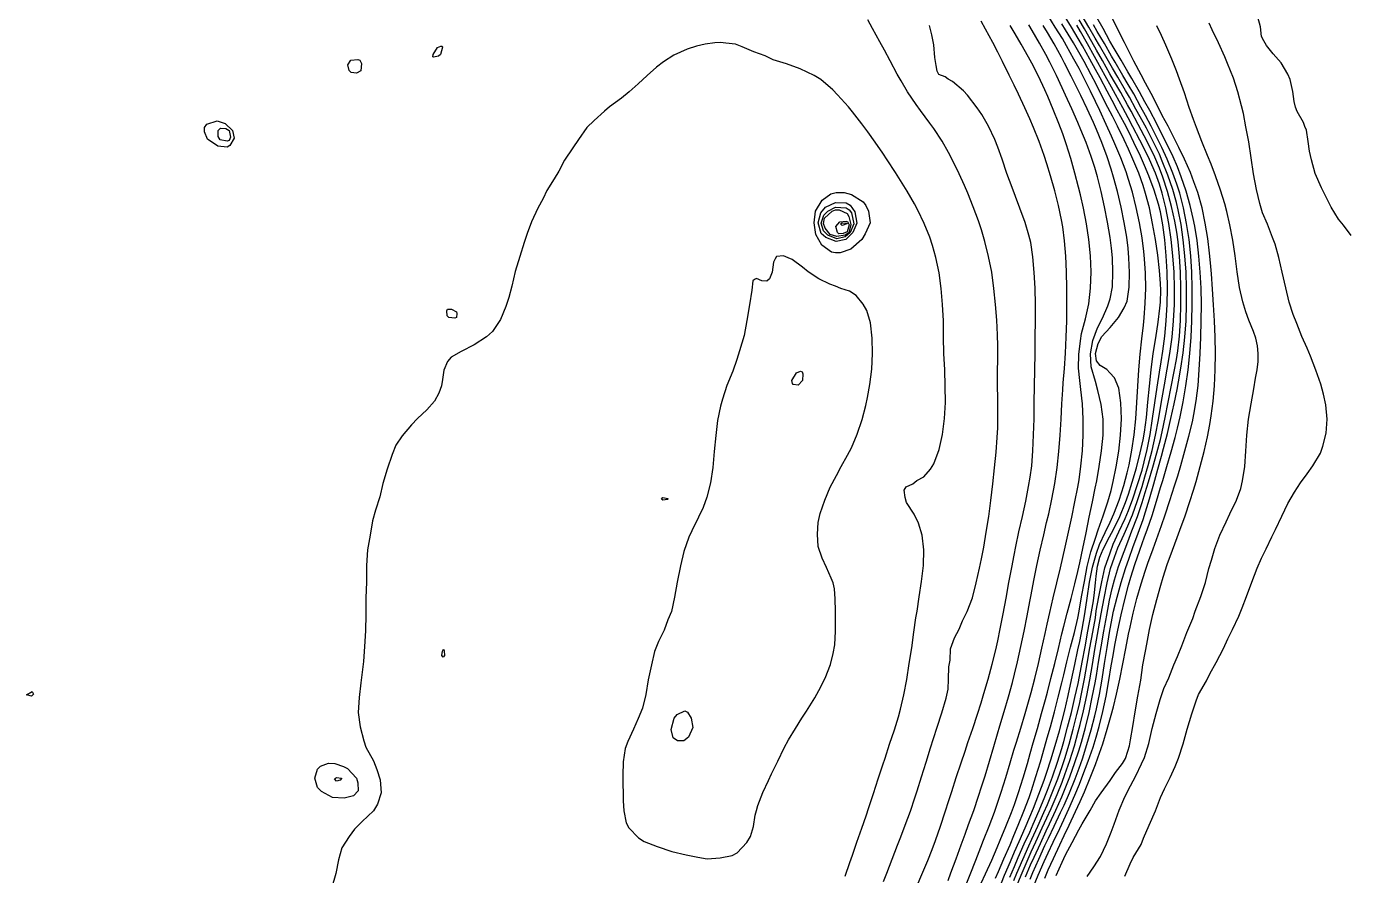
# Model space of a CAD drawing. Header units: feet. Extents: x 333642 to 335017, y 470420 to 471851.
# Drawn here: x 334339.6 to 334745.2, y 471052.5 to 471312.7 of the extents above; entities that cross this region are included whole.
import ezdxf

# ---------------------------------------------------------------- set-up
doc = ezdxf.new("R2010")
doc.units = ezdxf.units.FT
doc.header["$MEASUREMENT"] = 0
doc.layers.add('Contour', color=7, linetype='CONTINUOUS', true_color=0xffffff)

msp = doc.modelspace()

# ---------------------------------------------------------------- linework, layer by layer
at = {"layer": 'Contour', "color": 18, "linetype": 'Continuous', "true_color": 0x000000}
for points, elevation in [([(334602.346567, 471050.71835), (334603.325924, 471053.24542), (334604.967949, 471057.492682), (334606.632292, 471061.785949), (334607.634217, 471064.373216), (334608.992276, 471067.913332), (334610.57268, 471072.254884), (334611.97683, 471076.308459), (334612.696817, 471078.522165), (334614.00196, 471082.803023), (334615.388917, 471087.29955), (334616.73596, 471091.694508), (334617.641789, 471094.537479), (334618.792719, 471098.028086), (334620.214281, 471102.430351), (334621.526562, 471106.838829), (334622.113633, 471109.603052), (334622.245675, 471112.682398), (334622.392682, 471116.534231), (334622.734233, 471118.522917), (334622.861618, 471122.015353), (334624.129964, 471125.350534), (334625.512167, 471127.986453), (334626.545136, 471130.547598), (334628.032887, 471133.447725), (334629.629313, 471137.673574), (334630.78819, 471142.267118), (334631.802047, 471146.74267), (334632.394275, 471149.614742), (334633.058918, 471153.112512), (334633.861536, 471157.721208), (334634.599367, 471162.541494), (334635.27805, 471167.510292), (334635.898156, 471172.525993), (334636.403822, 471177.439468), (334636.853553, 471182.229823), (334637.193162, 471186.796109), (334637.345257, 471189.741722), (334637.398805, 471192.734844), (334637.380631, 471196.712493), (334637.386463, 471198.669484), (334637.293289, 471202.768101), (334637.30704, 471207.071534), (334637.363724, 471210.685234), (334637.364279, 471212.63664), (334637.380746, 471214.867209), (334637.296616, 471218.190595), (334637.090716, 471222.706939), (334636.722639, 471227.523484), (334636.179338, 471232.47867), (334635.49983, 471237.393762), (334634.566973, 471242.237239), (334633.40292, 471246.871351), (334632.362718, 471250.402407), (334631.437292, 471253.124954), (334629.847708, 471257.459906), (334628.151806, 471261.693661), (334627.154233, 471264.002196), (334625.582376, 471267.556572), (334623.480451, 471271.806058), (334622.285996, 471274.130872), (334620.312103, 471277.544006), (334617.812915, 471281.425124), (334616.571975, 471283.145648), (334613.657557, 471287.008056), (334612.373804, 471288.85968), (334609.724906, 471292.738675), (334607.738233, 471296.077597), (334606.542919, 471298.168228), (334604.366607, 471302.197301), (334602.625386, 471305.47122), (334601.222914, 471307.999935), (334598.978674, 471312.094335), (334597.537284, 471314.731883)], -10.5), ([(334622.162142, 471051.010582), (334623.01808, 471053.368071), (334624.564415, 471057.592399), (334626.172569, 471061.974172), (334627.363892, 471065.223323), (334628.431092, 471068.161248), (334629.980734, 471072.495005), (334631.484073, 471076.859922), (334632.421195, 471079.745381), (334633.476212, 471083.108584), (334634.827534, 471087.551584), (334636.153305, 471092.043919), (334637.313605, 471095.927639), (334638.044947, 471098.391661), (334639.338406, 471102.746946), (334640.66212, 471107.299298), (334641.854984, 471111.670713), (334642.506977, 471114.229277), (334643.4152, 471118.026767), (334644.4431, 471122.689945), (334645.431282, 471127.391819), (334646.384352, 471132.099142), (334647.229256, 471136.471502), (334647.634825, 471138.590174), (334648.454965, 471142.911655), (334649.384743, 471147.587922), (334650.384, 471152.278764), (334651.455699, 471156.950982), (334652.356666, 471160.687986), (334652.974616, 471163.337052), (334653.963275, 471167.846664), (334654.867046, 471172.637611), (334655.558832, 471177.5418), (334656.07075, 471182.513671), (334656.488718, 471187.502361), (334656.772491, 471192.350257), (334657.037157, 471197.04787), (334657.346005, 471201.342452), (334657.470657, 471203.520687), (334657.792416, 471207.909351), (334658.106849, 471212.627075), (334658.345627, 471217.50244), (334658.513407, 471222.505369), (334658.588239, 471227.501095), (334658.580408, 471232.498923), (334658.439892, 471237.496138), (334658.231239, 471242.34974), (334657.846661, 471247.039986), (334657.316831, 471251.321787), (334656.956174, 471253.482633), (334655.986778, 471257.871333), (334654.857631, 471262.415871), (334653.563653, 471266.959744), (334652.447248, 471270.675721), (334651.627824, 471273.208592), (334650.053512, 471277.485793), (334648.3528, 471281.771289), (334647.208017, 471284.433152), (334645.676193, 471287.802178), (334643.715913, 471291.984782), (334642.391669, 471294.74153), (334640.859176, 471297.867639), (334638.801982, 471302.037502), (334637.353136, 471304.897251), (334635.818522, 471307.841507), (334633.605616, 471311.949877), (334632.257802, 471314.380265)], -9.5), ([(334637.795752, 471048.450134), (334639.450755, 471052.585118), (334641.286083, 471056.846497), (334642.536894, 471059.779988), (334643.886806, 471062.926317), (334645.759427, 471067.18704), (334647.221237, 471070.552058), (334648.320088, 471073.190426), (334649.999614, 471077.455953), (334651.586125, 471081.761433), (334652.421533, 471084.205276), (334653.655032, 471087.964964), (334655.017844, 471092.386003), (334656.312608, 471096.86011), (334657.152981, 471100.011419), (334657.937496, 471103.202514), (334658.975872, 471107.743003), (334659.99679, 471112.449936), (334660.989805, 471117.160607), (334661.940943, 471121.650673), (334662.503724, 471124.253718), (334663.284307, 471128.038546), (334664.062756, 471132.703281), (334664.816674, 471137.561226), (334665.532962, 471142.434342), (334666.413079, 471147.027771), (334667.607566, 471151.356494), (334668.522289, 471153.96966), (334670.25152, 471157.645357), (334671.780998, 471160.816533), (334672.956042, 471163.39959), (334674.577712, 471167.605128), (334676.003684, 471172.10872), (334677.047977, 471175.939354), (334677.610492, 471178.427996), (334678.488133, 471182.875409), (334679.19055, 471187.625179), (334679.665375, 471192.512478), (334680.039756, 471197.511421), (334680.338865, 471202.503643), (334680.633552, 471207.473036), (334681.019601, 471212.294343), (334681.553219, 471217.001588), (334682.056463, 471221.167614), (334682.255864, 471223.491747), (334682.592884, 471227.896184), (334682.715973, 471232.494361), (334682.620487, 471237.108735), (334682.404412, 471241.509015), (334682.186694, 471243.752258), (334681.656131, 471247.922775), (334680.844431, 471252.59922), (334679.846774, 471257.277482), (334678.671461, 471261.941954), (334677.498573, 471265.797453), (334676.688956, 471268.228053), (334675.077821, 471272.454859), (334673.293678, 471276.733656), (334672.247772, 471279.156361), (334670.632509, 471282.748133), (334668.674989, 471286.955126), (334667.347759, 471289.774126), (334665.837346, 471292.88389), (334663.755646, 471297.050885), (334662.293571, 471299.871844), (334660.705142, 471302.767992), (334658.413385, 471306.843483), (334657.172838, 471309.00871), (334654.997677, 471312.562998), (334652.729756, 471316.233869)], -7.5), ([(334642.281095, 471050.994096), (334643.226472, 471053.258099), (334645.023283, 471057.41023), (334646.926333, 471061.610899), (334647.836546, 471063.619379), (334649.655721, 471067.623131), (334651.538936, 471071.828771), (334652.593462, 471074.302691), (334654.091656, 471077.887162), (334655.766392, 471082.205301), (334657.101535, 471085.933203), (334657.915915, 471088.421965), (334659.229282, 471092.807097), (334660.497807, 471097.359455), (334661.646677, 471101.832362), (334662.389659, 471105.007604), (334663.069579, 471108.194765), (334663.95906, 471112.77762), (334664.808604, 471117.555952), (334665.638739, 471122.353462), (334666.509302, 471127.062752), (334667.344964, 471131.454472), (334667.585098, 471133.606166), (334668.391387, 471137.96188), (334669.269836, 471142.526214), (334670.230331, 471146.832079), (334671.830135, 471151.446298), (334672.797147, 471154.069288), (334674.482617, 471157.861144), (334676.403248, 471161.938869), (334677.429609, 471164.3669), (334678.774624, 471167.948162), (334680.221894, 471172.341571), (334681.593741, 471176.731804), (334682.302505, 471179.334082), (334683.170297, 471183.076438), (334684.083478, 471187.717334), (334684.845148, 471192.55343), (334685.545755, 471197.435837), (334686.241032, 471202.221701), (334686.955974, 471206.80536), (334687.450861, 471209.994119), (334687.942681, 471213.189573), (334688.577646, 471217.777748), (334689.048088, 471222.575967), (334689.322088, 471227.508934), (334689.406568, 471232.498778), (334689.281878, 471237.493412), (334688.991419, 471242.472736), (334688.576206, 471247.318068), (334687.950242, 471251.98431), (334687.222496, 471255.938248), (334686.651715, 471258.297081), (334685.334261, 471262.578395), (334683.731698, 471266.930716), (334682.375377, 471270.175331), (334681.133461, 471272.984341), (334679.121912, 471277.187125), (334677.51096, 471280.424794), (334676.182226, 471282.998498), (334674.009553, 471287.139259), (334672.468003, 471290.055993), (334670.927737, 471292.892652), (334668.72524, 471296.998608), (334667.362673, 471299.556411), (334665.588941, 471302.772095), (334663.346194, 471306.817285), (334662.033052, 471309.079075), (334659.942257, 471312.506733), (334657.78215, 471315.959998)], -6.5), ([(334645.89207, 471052.143863), (334647.432177, 471055.774168), (334648.47787, 471058.166046), (334650.420362, 471062.369578), (334652.212114, 471066.210673), (334653.204142, 471068.319072), (334655.163787, 471072.514964), (334656.96896, 471076.621037), (334657.803928, 471078.639676), (334659.458681, 471082.779823), (334661.041634, 471087.157458), (334662.228102, 471090.766171), (334663.027914, 471093.367036), (334664.241362, 471097.859558), (334665.365854, 471102.505875), (334666.361943, 471107.143399), (334667.203832, 471111.542329), (334667.610931, 471113.81411), (334668.300504, 471117.954737), (334669.089349, 471122.64598), (334669.935461, 471127.455441), (334670.84346, 471132.282606), (334671.638859, 471136.937554), (334672.452645, 471140.465826), (334673.185449, 471143.163193), (334674.347623, 471147.264127), (334676.156583, 471151.854571), (334677.276355, 471154.842475), (334678.510035, 471158.172917), (334680.225628, 471162.539005), (334681.655569, 471166.865285), (334682.611507, 471169.94958), (334683.587528, 471173.162263), (334684.901997, 471177.635757), (334686.174799, 471182.084834), (334687.230806, 471186.183071), (334687.756717, 471188.490183), (334688.727599, 471192.942671), (334689.633223, 471197.560392), (334690.563663, 471202.259967), (334691.502401, 471206.956336), (334692.127657, 471210.659226), (334692.533218, 471213.348326), (334693.05409, 471217.831908), (334693.363259, 471222.593988), (334693.509123, 471227.50265), (334693.517779, 471232.497633), (334693.378452, 471237.426627), (334693.105189, 471242.211819), (334692.662628, 471246.755444), (334692.251851, 471249.731217), (334691.653034, 471253.095709), (334690.659602, 471257.617251), (334689.425432, 471262.187928), (334687.994998, 471266.606913), (334686.989653, 471269.320266), (334685.516252, 471272.705039), (334683.473901, 471276.872816), (334682.244588, 471279.238694), (334680.436896, 471282.657521), (334678.220772, 471286.7448), (334677.120797, 471288.742561), (334675.056528, 471292.462743), (334672.895999, 471296.264717), (334671.774943, 471298.250557), (334669.487922, 471302.31171), (334667.67235, 471305.514517), (334666.247649, 471307.996218), (334663.935969, 471312.026826), (334662.32792, 471314.741608)], -5.5), ([(334647.266072, 471051.452961), (334648.087959, 471053.458204), (334649.920676, 471057.579218), (334651.823728, 471061.729976), (334652.903846, 471063.983711), (334654.705116, 471067.684682), (334656.649508, 471071.83006), (334657.680065, 471074.113692), (334659.317083, 471077.824479), (334661.056048, 471082.12394), (334662.313635, 471085.478814), (334663.300564, 471088.312147), (334664.711034, 471092.697902), (334666.029442, 471097.208445), (334667.140473, 471101.495118), (334667.638881, 471103.651673), (334668.527977, 471107.961067), (334669.351437, 471112.662501), (334670.136315, 471117.510364), (334670.899382, 471122.36168), (334671.676861, 471127.058109), (334672.489298, 471131.430661), (334672.901509, 471133.55863), (334673.954291, 471137.86063), (334675.204494, 471142.341362), (334676.536187, 471146.659084), (334677.63148, 471149.828438), (334678.801139, 471153.079891), (334680.38478, 471157.416236), (334681.932708, 471161.645305), (334682.692225, 471163.946022), (334683.90281, 471167.985757), (334685.205872, 471172.541771), (334686.486948, 471177.04053), (334687.605829, 471181.049664), (334688.199756, 471183.418539), (334689.402457, 471187.971023), (334690.465725, 471192.573444), (334691.450507, 471197.098403), (334692.377973, 471201.516404), (334692.780139, 471203.851623), (334693.515031, 471208.032067), (334694.212032, 471212.696438), (334694.729122, 471217.530154), (334695.097873, 471222.505518), (334695.254079, 471227.502168), (334695.25817, 471232.497805), (334695.103385, 471237.4922), (334694.753731, 471242.480076), (334694.252428, 471247.352793), (334693.557528, 471252.073777), (334692.691663, 471256.503854), (334692.136565, 471258.781513), (334691.009208, 471262.796437), (334689.514381, 471267.186231), (334687.819395, 471271.443525), (334686.912522, 471273.616734), (334684.991808, 471277.534312), (334682.922675, 471281.541313), (334681.952289, 471283.364426), (334679.741938, 471287.437408), (334677.729565, 471291.106226), (334676.578183, 471293.121905), (334674.218632, 471297.17722), (334672.58271, 471299.990713), (334670.915465, 471302.867309), (334668.582051, 471306.908025), (334667.255561, 471309.18899), (334665.324109, 471312.554496), (334662.978761, 471316.494793)], -5), ([(334651.75159, 471051.763971), (334652.824577, 471054.255955), (334654.419557, 471057.755331), (334656.355601, 471061.951819), (334657.676764, 471064.773393), (334659.241919, 471067.954518), (334661.217837, 471072.115061), (334662.615826, 471075.226924), (334663.91208, 471078.144508), (334665.736771, 471082.446916), (334667.299222, 471086.503019), (334668.056596, 471088.576107), (334669.577034, 471092.9301), (334670.959501, 471097.394101), (334672.15233, 471101.656498), (334672.865451, 471104.245837), (334673.788118, 471108.073225), (334674.777676, 471112.725874), (334675.734618, 471117.420543), (334676.641963, 471122.093141), (334677.457678, 471126.454671), (334677.914687, 471128.600416), (334678.889342, 471132.884517), (334680.040643, 471137.454845), (334681.370421, 471141.969567), (334682.583476, 471145.850436), (334683.385308, 471148.267913), (334684.980642, 471152.613752), (334686.541751, 471156.917371), (334687.569201, 471159.774354), (334688.716579, 471163.072114), (334690.167217, 471167.503373), (334691.557402, 471171.910942), (334692.529987, 471175.036814), (334693.462231, 471178.181015), (334694.743783, 471182.641764), (334695.995939, 471187.214154), (334697.057695, 471191.553926), (334697.526089, 471193.828071), (334698.225759, 471197.992158), (334698.773227, 471202.678834), (334699.158216, 471207.521466), (334699.456026, 471212.500682), (334699.648038, 471217.499615), (334699.763299, 471222.501109), (334699.792293, 471227.500302), (334699.702141, 471232.494047), (334699.442568, 471237.483525), (334699.030789, 471242.361316), (334698.459281, 471247.108001), (334697.763163, 471251.547218), (334697.297454, 471253.882813), (334696.362036, 471257.847859), (334695.125393, 471262.298663), (334693.623044, 471266.703972), (334692.447812, 471269.722985), (334691.118551, 471272.817906), (334689.119982, 471277.006824), (334687.594045, 471279.958663), (334686.117418, 471282.875801), (334683.95754, 471286.966509), (334682.478438, 471289.629896), (334680.800721, 471292.722651), (334678.465628, 471296.779626), (334677.201646, 471298.887409), (334675.176006, 471302.442372), (334673.05433, 471305.994458), (334671.773894, 471308.212247), (334669.648287, 471312.16738), (334667.756697, 471315.492157)], -4), ([(334655.324622, 471052.522129), (334657.110028, 471056.628091), (334658.161863, 471058.858943), (334660.162807, 471062.633624), (334662.216502, 471066.569597), (334663.246473, 471068.377392), (334665.673414, 471072.406361), (334667.359877, 471075.445455), (334669.08461, 471077.85175), (334671.837947, 471081.618945), (334673.456119, 471084.065679), (334675.631662, 471086.86373), (334676.506967, 471088.354045), (334677.25134, 471090.595275), (334677.768146, 471092.322847), (334678.028198, 471094.153539), (334678.770881, 471098.212566), (334679.469685, 471102.656001), (334680.363882, 471107.473544), (334681.229447, 471112.393748), (334681.887726, 471117.077463), (334682.615047, 471121.298968), (334683.059866, 471123.474188), (334683.927162, 471127.889989), (334684.957619, 471132.538758), (334686.116374, 471137.116553), (334687.336371, 471141.523148), (334688.059016, 471143.944193), (334689.348752, 471147.841155), (334690.948603, 471152.239278), (334692.390301, 471156.172423), (334693.201596, 471158.415182), (334694.791163, 471162.74599), (334696.28658, 471167.107386), (334697.424405, 471170.600988), (334698.246186, 471173.320935), (334699.470984, 471177.836514), (334700.611619, 471182.437045), (334701.637911, 471186.96768), (334702.391982, 471190.736781), (334702.810595, 471193.362371), (334703.394717, 471197.863184), (334703.800063, 471202.608962), (334704.030388, 471207.50574), (334704.108928, 471212.499563), (334704.021541, 471217.497932), (334703.839063, 471222.494368), (334703.561075, 471227.451349), (334703.230131, 471232.275588), (334702.883188, 471236.895125), (334702.594207, 471240.339343), (334702.309403, 471243.242443), (334701.760901, 471247.75878), (334700.975097, 471252.455872), (334699.989084, 471257.166926), (334698.710138, 471261.814584), (334697.534077, 471265.171143), (334696.452394, 471267.940462), (334694.602535, 471272.115781), (334692.855509, 471275.615986), (334691.651179, 471278.083043), (334689.584258, 471282.159559), (334687.821212, 471285.443798), (334686.536476, 471288.036085), (334684.392432, 471292.175961), (334682.67752, 471295.372806), (334681.386494, 471297.925183), (334679.137697, 471302.131739), (334677.667434, 471304.919094), (334676.195199, 471307.869545), (334674.041197, 471312.043857), (334672.608559, 471314.944739)], -3.5), ([(334745.733116, 471248.636217), (334743.333865, 471251.809228), (334741.837557, 471253.708346), (334739.639956, 471257.378626), (334737.978433, 471260.681686), (334736.660796, 471263.301758), (334734.685874, 471267.723837), (334733.513952, 471271.882233), (334732.941481, 471274.564274), (334732.490835, 471277.51487), (334731.986542, 471280.92054), (334731.523016, 471282.124933), (334731.120529, 471283.278452), (334729.126115, 471286.686995), (334728.673944, 471288.026438), (334728.214294, 471289.763547), (334727.796919, 471292.780894), (334727.031287, 471296.507333), (334726.290507, 471298.138451), (334724.242773, 471301.590336), (334721.854173, 471304.368389), (334719.778312, 471306.884932), (334718.959928, 471308.290792), (334718.226719, 471309.655384), (334717.93117, 471312.593786), (334717.084503, 471315.619526)], -2), ([(334612.646866, 471049.498205), (334614.087332, 471052.876991), (334615.888513, 471057.161671), (334617.216535, 471060.528715), (334618.245351, 471063.274843), (334619.772195, 471067.610028), (334621.21491, 471072.023101), (334622.351881, 471075.534298), (334623.23566, 471078.256586), (334624.621074, 471082.568923), (334626.114841, 471087.02979), (334627.334882, 471090.626226), (334628.233059, 471093.278719), (334629.713942, 471097.593067), (334631.192927, 471102.013257), (334632.276365, 471105.414686), (334633.139358, 471108.277226), (334634.43098, 471112.72284), (334635.663683, 471117.285141), (334636.760806, 471121.725359), (334637.391201, 471124.502898), (334638.145345, 471128.092333), (334639.016268, 471132.707113), (334639.897961, 471137.496844), (334640.787019, 471142.312332), (334641.640359, 471146.95619), (334642.39136, 471150.73459), (334642.931198, 471153.336134), (334643.868636, 471157.816917), (334644.906979, 471162.515442), (334645.923537, 471167.21091), (334646.835722, 471171.751671), (334647.304184, 471174.597862), (334647.776733, 471178.113824), (334648.163457, 471182.727251), (334648.357373, 471187.540804), (334648.491621, 471192.500066), (334648.554474, 471197.499469), (334648.620938, 471202.496343), (334648.702703, 471207.499594), (334648.790741, 471212.503872), (334648.882317, 471217.501396), (334648.923246, 471222.500445), (334648.926608, 471227.500115), (334648.792425, 471232.494636), (334648.563895, 471237.370508), (334648.166009, 471242.090654), (334647.462617, 471246.499761), (334646.929627, 471248.790777), (334645.764973, 471252.669284), (334644.137489, 471257.039586), (334642.758006, 471260.612338), (334641.753852, 471263.366331), (334640.175897, 471267.727424), (334638.730821, 471272.061768), (334637.391427, 471275.794583), (334636.488085, 471278.09717), (334634.568757, 471282.166871), (334632.497259, 471285.771845), (334631.081187, 471287.80846), (334628.07247, 471291.682555), (334626.876419, 471293.047318), (334623.479084, 471295.827059), (334622.208893, 471296.591333), (334621.273537, 471297.312705), (334619.3182, 471298.053903), (334618.762891, 471299.085972), (334618.455937, 471300.762018), (334618.112199, 471303.203314), (334617.767099, 471307.065213), (334617.199414, 471310.20636), (334616.430208, 471313.038923)], -10), ([(334627.512024, 471049.215579), (334628.926196, 471052.884529), (334630.64435, 471057.209607), (334632.211392, 471061.253611), (334633.042966, 471063.398332), (334634.704442, 471067.614214), (334636.353597, 471071.933105), (334637.332156, 471074.724944), (334638.461072, 471078.112949), (334639.832479, 471082.543266), (334641.174309, 471087.035593), (334642.317367, 471090.911169), (334643.064587, 471093.383259), (334644.399127, 471097.713423), (334645.739986, 471102.174769), (334647.002675, 471106.485869), (334647.585387, 471108.591274), (334648.691286, 471112.940723), (334649.813076, 471117.550699), (334650.887993, 471122.21999), (334651.88647, 471126.745637), (334652.507812, 471129.602191), (334653.295289, 471133.087864), (334654.319479, 471137.629286), (334655.437537, 471142.248951), (334656.571881, 471146.822156), (334657.299163, 471150.004089), (334658.040552, 471153.205165), (334659.048887, 471157.75244), (334660.027963, 471162.378489), (334661.03383, 471167.086234), (334661.945424, 471171.533224), (334662.291548, 471173.746236), (334662.874957, 471177.963432), (334663.341368, 471182.657843), (334663.566123, 471187.509775), (334663.595369, 471192.401115), (334663.307704, 471197.10402), (334662.796194, 471201.528512), (334662.573949, 471204.268495), (334662.130068, 471208.006727), (334662.175881, 471212.205304), (334662.766264, 471216.405902), (334663.082039, 471218.607861), (334664.284657, 471223.118118), (334665.247086, 471227.7433), (334665.814605, 471232.549461), (334666.054272, 471237.49642), (334665.824271, 471242.472959), (334665.294506, 471247.448845), (334664.551165, 471252.299877), (334663.651427, 471257.026519), (334662.721331, 471261.159662), (334662.161766, 471263.455491), (334661.040941, 471267.772505), (334659.725302, 471272.322247), (334658.329174, 471276.734071), (334657.279806, 471279.802652), (334656.089136, 471282.984917), (334654.368044, 471287.283137), (334652.690949, 471291.255695), (334651.793787, 471293.315491), (334649.832927, 471297.478044), (334647.813177, 471301.51916), (334646.801713, 471303.371762), (334644.543085, 471307.329069), (334642.7256, 471310.474319), (334641.207542, 471313.00202)], -9), ([(334632.28862, 471050.211277), (334633.602714, 471053.064915), (334635.508294, 471057.265091), (334637.179999, 471061.1031), (334638.129913, 471063.327206), (334639.89128, 471067.567835), (334641.563354, 471071.821576), (334642.451998, 471074.270703), (334643.709306, 471077.954656), (334645.126719, 471082.419476), (334646.454755, 471086.865836), (334647.339438, 471089.932911), (334648.265207, 471093.146405), (334649.516719, 471097.577772), (334650.782937, 471102.13921), (334651.993985, 471106.50861), (334652.575197, 471108.673471), (334653.678447, 471112.93267), (334654.8417, 471117.517102), (334655.97429, 471122.132259), (334657.059075, 471126.5647), (334657.636785, 471128.904986), (334658.670349, 471132.926919), (334659.837888, 471137.439427), (334660.956638, 471141.95118), (334661.910289, 471145.724559), (334662.517098, 471148.365556), (334663.443709, 471152.796139), (334664.475652, 471157.574505), (334665.429223, 471162.3434), (334666.387283, 471167.052123), (334667.272514, 471171.223889), (334667.695886, 471173.486059), (334668.485593, 471177.894359), (334669.212616, 471182.651111), (334669.657312, 471187.520037), (334669.732995, 471192.3649), (334669.10091, 471196.873496), (334668.008065, 471201.136715), (334667.299024, 471203.981741), (334666.018269, 471208.400309), (334665.794623, 471212.403239), (334666.491327, 471216.51129), (334667.901464, 471220.33325), (334669.429783, 471223.343999), (334671.149865, 471227.14635), (334671.840563, 471229.244236), (334672.512073, 471232.958321), (334672.694659, 471237.40255), (334672.512967, 471241.800239), (334672.269587, 471244.804585), (334671.838792, 471248.109692), (334671.058575, 471252.71532), (334670.126586, 471257.460168), (334669.086959, 471262.194562), (334667.961366, 471266.702554), (334667.123595, 471269.530727), (334666.031772, 471272.864247), (334664.424308, 471277.183099), (334662.808394, 471281.099025), (334661.873833, 471283.333506), (334660.039895, 471287.510201), (334658.162298, 471291.686058), (334657.128445, 471293.950595), (334655.348579, 471297.673431), (334653.313951, 471301.7888), (334652.100358, 471304.112491), (334650.181522, 471307.577049), (334647.892582, 471311.558868), (334646.854117, 471313.274528)], -8.5), ([(334636.671397, 471051.747833), (334637.604454, 471053.719262), (334639.27703, 471057.590282), (334641.14772, 471061.912094), (334642.341644, 471064.773406), (334643.669954, 471068.00722), (334645.38546, 471072.290363), (334646.972543, 471076.452021), (334647.688817, 471078.56775), (334649.079834, 471082.854327), (334650.472096, 471087.382378), (334651.729467, 471091.769024), (334652.562274, 471094.713776), (334653.48919, 471098.102906), (334654.723358, 471102.645679), (334655.915397, 471107.209442), (334656.993155, 471111.603115), (334657.600782, 471114.041802), (334658.565308, 471117.98931), (334659.678612, 471122.48785), (334660.844651, 471127.057803), (334661.931248, 471131.428633), (334662.326732, 471133.587706), (334663.08927, 471137.946007), (334663.943319, 471142.600845), (334664.821281, 471147.20386), (334665.951505, 471151.766654), (334667.31366, 471155.926918), (334668.134244, 471158.484308), (334669.684342, 471162.724896), (334671.155094, 471167.07558), (334672.133164, 471170.575068), (334672.778952, 471173.325933), (334673.666164, 471177.816377), (334674.446979, 471182.605069), (334674.99892, 471187.52583), (334675.266707, 471192.511041), (334675.137552, 471197.418192), (334674.499105, 471201.878726), (334673.114932, 471205.047435), (334671.778521, 471206.628223), (334670.771479, 471207.584482), (334668.75905, 471208.808542), (334667.624965, 471210.261361), (334667.293685, 471212.522185), (334668.164159, 471215.619685), (334669.269319, 471217.740978), (334671.814082, 471220.484621), (334674.413022, 471223.558762), (334676.145383, 471226.562191), (334677.001282, 471228.583917), (334677.629722, 471232.802237), (334677.735407, 471237.338044), (334677.55432, 471241.784253), (334677.324136, 471244.822761), (334676.920336, 471248.118959), (334676.158384, 471252.703194), (334675.217239, 471257.394981), (334674.10389, 471262.116932), (334672.899742, 471266.571783), (334672.159852, 471269.001708), (334670.895966, 471272.797051), (334669.26501, 471277.174234), (334667.643126, 471281.175927), (334666.758065, 471283.304589), (334664.819186, 471287.491264), (334662.887769, 471291.564891), (334661.960515, 471293.442153), (334659.904657, 471297.490137), (334657.868268, 471301.463171), (334656.876637, 471303.31511), (334654.630344, 471307.374192), (334652.64722, 471310.86076), (334651.334817, 471313.017483)], -8), ([(334641.033204, 471052.040154), (334642.457633, 471055.333466), (334643.629987, 471058.022171), (334645.508741, 471062.244277), (334647.157455, 471065.82225), (334648.250959, 471068.237879), (334650.057382, 471072.412667), (334651.832601, 471076.631238), (334652.63013, 471078.726092), (334654.133296, 471082.820482), (334655.662681, 471087.244776), (334656.993469, 471091.501586), (334657.606075, 471093.631281), (334658.788793, 471097.943706), (334659.967742, 471102.492106), (334661.041939, 471107.059558), (334662.016632, 471111.385343), (334662.451348, 471113.552272), (334663.244232, 471117.908956), (334664.120883, 471122.606807), (334665.006135, 471127.394399), (334665.924583, 471132.178704), (334666.762949, 471136.679363), (334667.039288, 471139.24804), (334667.318434, 471142.23357), (334667.524407, 471144.303015), (334667.917182, 471147.325341), (334668.700808, 471150.103203), (334669.660232, 471152.534566), (334671.656686, 471156.287728), (334672.849487, 471158.558104), (334674.79498, 471162.608859), (334676.534543, 471166.806678), (334677.412919, 471169.375426), (334678.570365, 471173.049909), (334679.891492, 471177.525469), (334681.069326, 471182.066782), (334681.948602, 471186.044206), (334682.374155, 471188.455902), (334682.931097, 471192.8708), (334683.40643, 471197.61036), (334683.862934, 471202.493888), (334684.398791, 471207.465114), (334685.056587, 471212.466038), (334685.804088, 471217.360038), (334686.501885, 471222.102656), (334687.088396, 471226.384181), (334687.255704, 471228.208202), (334687.340695, 471231.96961), (334687.282343, 471234.011727), (334686.944337, 471237.967344), (334686.422002, 471242.644209), (334685.701123, 471247.480832), (334684.857168, 471252.379492), (334683.848433, 471257.124597), (334682.696476, 471261.552547), (334681.933377, 471264.025295), (334680.594438, 471267.73503), (334678.816808, 471272.031634), (334677.40213, 471275.177953), (334676.101836, 471277.967005), (334674.047849, 471282.165074), (334672.523975, 471285.247952), (334671.146403, 471287.957223), (334669.009032, 471292.132309), (334667.499941, 471295.110951), (334666.015261, 471297.941158), (334663.813451, 471302.056289), (334662.266052, 471304.86591), (334660.591398, 471307.737817), (334658.176818, 471311.744591), (334657.037223, 471313.577184)], -7), ([(334642.892846, 471048.663947), (334644.524995, 471052.651466), (334646.344387, 471056.895744), (334647.620141, 471059.742861), (334649.070033, 471062.896896), (334651.014117, 471067.100994), (334652.441557, 471070.200767), (334653.740072, 471073.071689), (334655.567916, 471077.322493), (334657.109341, 471081.156513), (334657.958858, 471083.471172), (334659.450569, 471087.792548), (334660.845992, 471092.260945), (334662.066137, 471096.54569), (334662.67374, 471098.824476), (334663.65907, 471102.985386), (334664.652574, 471107.689194), (334665.55153, 471112.466718), (334666.375681, 471117.222732), (334667.140609, 471121.757598), (334667.666519, 471124.702451), (334668.287598, 471128.100014), (334669.061338, 471132.741656), (334669.956556, 471137.532249), (334670.923387, 471142.267073), (334671.951079, 471146.6022), (334673.109491, 471150.051951), (334674.224447, 471152.917768), (334676.107708, 471157.139001), (334677.282086, 471159.715282), (334678.649554, 471163.085965), (334680.209182, 471167.43425), (334681.594271, 471171.784196), (334682.491352, 471174.706532), (334683.507477, 471178.16619), (334684.661515, 471182.751158), (334685.741309, 471187.467344), (334686.673411, 471192.189324), (334687.385159, 471196.579816), (334687.825028, 471198.977298), (334688.508751, 471202.960914), (334689.297683, 471207.679081), (334690.11218, 471212.548006), (334690.798046, 471217.536374), (334691.291418, 471222.520146), (334691.555088, 471227.506006), (334691.594991, 471232.497168), (334691.420325, 471237.491665), (334691.065477, 471242.481536), (334690.520398, 471247.474252), (334689.816051, 471252.396458), (334688.92235, 471257.165825), (334687.805353, 471261.648945), (334686.94936, 471264.425654), (334685.706535, 471267.756677), (334683.843395, 471272.013788), (334682.434135, 471274.952888), (334680.951702, 471277.888136), (334678.828282, 471282.012311), (334677.380699, 471284.744225), (334675.715252, 471287.811317), (334673.516505, 471291.873555), (334672.237173, 471294.185531), (334670.308245, 471297.64945), (334668.099477, 471301.687805), (334667.067325, 471303.552793), (334664.857362, 471307.472643), (334662.7084, 471311.244606), (334661.56821, 471313.135769)], -6), ([(334648.068821, 471048.649369), (334649.735674, 471052.656273), (334651.575276, 471056.866867), (334652.780367, 471059.465015), (334654.359804, 471062.764605), (334656.370488, 471066.963605), (334657.589496, 471069.57525), (334659.16126, 471072.919497), (334661.036829, 471077.156714), (334662.405196, 471080.49499), (334663.493806, 471083.252051), (334665.118182, 471087.585309), (334666.58591, 471091.900062), (334667.539177, 471094.906276), (334668.478918, 471098.207601), (334669.583071, 471102.792411), (334670.568303, 471107.534033), (334671.432797, 471112.260198), (334672.17332, 471116.818454), (334672.713277, 471119.952826), (334673.289195, 471123.148381), (334674.180729, 471127.736101), (334675.177491, 471132.462278), (334676.278619, 471137.135706), (334677.426168, 471141.525561), (334678.132357, 471143.98718), (334679.376868, 471147.855722), (334680.971359, 471152.28479), (334682.392974, 471156.305224), (334683.143218, 471158.483909), (334684.665285, 471162.869947), (334686.023402, 471167.271792), (334687.299401, 471171.467893), (334687.985503, 471173.620155), (334689.210078, 471177.862048), (334690.540337, 471182.38779), (334691.742105, 471186.796533), (334692.493239, 471189.67482), (334693.305146, 471193.128432), (334694.200929, 471197.710685), (334695.040742, 471202.581486), (334695.740206, 471207.538481), (334696.251597, 471212.517193), (334696.654747, 471217.503619), (334696.888302, 471222.501629), (334696.999048, 471227.501768), (334696.998562, 471232.498024), (334696.861752, 471237.492313), (334696.549221, 471242.484776), (334696.005328, 471247.471494), (334695.267678, 471252.363167), (334694.326621, 471257.125615), (334693.165269, 471261.662576), (334692.305956, 471264.403951), (334691.083943, 471267.802017), (334689.331359, 471272.060837), (334687.650754, 471275.658741), (334686.476828, 471278.11267), (334684.402408, 471282.213669), (334682.651718, 471285.473833), (334681.280586, 471288.01566), (334679.063792, 471292.057488), (334677.400265, 471294.914208), (334675.739452, 471297.764624), (334673.337045, 471301.802502), (334672.217054, 471303.683757), (334670.04259, 471307.47791), (334667.887925, 471311.233623), (334666.759969, 471313.222635)], -4.5), ([(334664.818364, 471052.255521), (334666.834341, 471055.201602), (334668.835914, 471058.388455), (334670.739149, 471062.288243), (334672.140322, 471065.804925), (334673.050921, 471068.288164), (334674.634983, 471072.559949), (334676.307997, 471076.607172), (334678.090002, 471080.062852), (334679.743229, 471083.049466), (334681.472332, 471086.709863), (334682.361722, 471088.679551), (334683.668798, 471092.976421), (334684.664795, 471097.536825), (334685.930799, 471102.216401), (334687.138579, 471106.507886), (334688.301096, 471109.808538), (334689.796191, 471113.096165), (334691.352562, 471117.145566), (334692.460646, 471119.608011), (334693.790141, 471122.902091), (334695.30087, 471127.004392), (334697.130064, 471131.337797), (334697.924367, 471133.591939), (334699.645086, 471138.074184), (334701.040588, 471142.35403), (334702.086641, 471146.66025), (334702.874219, 471149.161071), (334703.935688, 471152.763895), (334705.470069, 471156.846494), (334707.424096, 471160.916717), (334708.560819, 471163.360638), (334710.516829, 471167.615178), (334711.858087, 471171.126784), (334712.42994, 471173.479461), (334713.11179, 471177.864138), (334713.476071, 471182.62188), (334713.752008, 471187.494878), (334714.277506, 471192.400935), (334715.024784, 471197.083078), (334715.879868, 471201.649263), (334716.415766, 471204.949851), (334716.921301, 471207.559719), (334717.229416, 471210.09921), (334717.23579, 471212.494936), (334717.0528, 471214.852396), (334716.54475, 471217.170728), (334715.825157, 471219.305643), (334714.357043, 471222.730471), (334713.477516, 471225.297746), (334712.490026, 471228.309693), (334711.464965, 471232.747194), (334710.812753, 471237.553483), (334710.121195, 471242.478394), (334709.421243, 471247.280714), (334708.571462, 471251.985656), (334707.644501, 471256.057776), (334707.020227, 471258.370329), (334705.706383, 471262.569337), (334704.108954, 471266.978644), (334702.749389, 471270.506274), (334701.712955, 471273.193277), (334699.960996, 471277.494888), (334698.30696, 471281.734836), (334697.415304, 471284.239651), (334696.085742, 471287.959958), (334694.579193, 471292.382671), (334693.111754, 471296.629305), (334692.144818, 471299.193401), (334690.754499, 471302.732197), (334688.937744, 471307.017938), (334687.533351, 471310.009646), (334686.143674, 471312.890192)], -3), ([(334676.346526, 471052.349181), (334677.98178, 471056.081479), (334678.888823, 471058.076053), (334681.335098, 471062.011555), (334682.06636, 471063.976258), (334683.793506, 471067.914291), (334685.779541, 471072.364628), (334687.309018, 471076.446822), (334688.463755, 471079.080924), (334690.273174, 471082.609902), (334691.718401, 471085.959037), (334692.801803, 471088.501086), (334694.257836, 471092.876037), (334695.39585, 471097.422936), (334696.84932, 471102.048281), (334698.167055, 471106.100559), (334698.917919, 471108.000422), (334701.331245, 471112.144168), (334702.3621, 471114.325274), (334704.326039, 471117.860059), (334706.537906, 471122.08181), (334707.933764, 471125.053456), (334709.295629, 471127.877454), (334711.299729, 471132.051288), (334712.280997, 471134.550923), (334713.671516, 471138.078842), (334715.295265, 471142.483872), (334716.897485, 471146.680159), (334718.25513, 471149.741978), (334719.619128, 471152.612601), (334721.451002, 471156.32732), (334722.515888, 471158.590735), (334724.438245, 471162.616616), (334726.349293, 471166.582974), (334728.342052, 471170.057052), (334730.216316, 471172.835956), (334732.193861, 471175.642857), (334733.965544, 471178.070131), (334736.314319, 471182.005818), (334737.058242, 471184.138684), (334738.024261, 471188.087915), (334738.338067, 471192.396323), (334737.922756, 471196.748899), (334737.288802, 471200.058942), (334736.39898, 471203.125187), (334734.893471, 471207.366874), (334733.239817, 471211.689295), (334732.19292, 471214.159451), (334730.57255, 471217.741761), (334729.043175, 471221.737502), (334727.975744, 471224.454945), (334726.723119, 471228.296022), (334725.736636, 471232.664108), (334724.549313, 471237.393675), (334723.555087, 471241.969535), (334722.397934, 471246.054999), (334721.579093, 471248.101984), (334720.051191, 471252.154492), (334718.58278, 471255.666297), (334717.742891, 471258.522721), (334716.750151, 471262.816382), (334715.814104, 471267.571395), (334715.104968, 471272.436327), (334714.315374, 471277.366343), (334713.461037, 471281.984052), (334712.71177, 471286.111071), (334712.090787, 471288.420882), (334711.003119, 471292.709133), (334709.618268, 471296.902177), (334707.774881, 471301.366475), (334706.970026, 471303.425552), (334704.998224, 471307.757246), (334703.151481, 471311.692996), (334702.150544, 471313.76398)], -2.5), ([(334590.565211, 471052.313465), (334592.002091, 471056.553995), (334592.781829, 471058.718735), (334594.149216, 471062.699897), (334595.673821, 471067.081603), (334596.989239, 471070.788259), (334597.874369, 471073.402369), (334599.271305, 471077.659284), (334600.744499, 471082.145367), (334602.109669, 471086.42898), (334602.795383, 471088.538464), (334604.216427, 471092.737404), (334605.671407, 471097.144077), (334606.934808, 471101.190378), (334607.544155, 471103.522983), (334608.554429, 471107.926674), (334609.467984, 471112.63316), (334610.238765, 471117.504158), (334610.976829, 471122.357748), (334611.667385, 471127.084617), (334612.29467, 471131.466373), (334612.61957, 471133.584415), (334613.267814, 471137.919423), (334613.951288, 471142.628408), (334614.556784, 471147.524549), (334614.725387, 471152.382923), (334614.145764, 471156.791475), (334613.022573, 471160.547121), (334611.759487, 471163.245903), (334609.417515, 471166.832433), (334608.970509, 471168.414564), (334608.706632, 471170.634377), (334609.269975, 471171.636574), (334611.355438, 471172.589901), (334612.554844, 471173.55609), (334614.667434, 471174.761845), (334616.779996, 471177.074086), (334617.726129, 471178.731665), (334619.42644, 471183.092745), (334620.42562, 471187.733483), (334621.051371, 471192.555038), (334621.312075, 471197.501355), (334621.229842, 471202.482724), (334621.115921, 471207.487737), (334620.871893, 471212.503838), (334620.76292, 471217.500377), (334620.678998, 471222.509549), (334620.424258, 471227.489095), (334620.018364, 471232.427633), (334619.410503, 471237.276695), (334618.408804, 471241.897015), (334617.338419, 471245.646335), (334616.499188, 471248.142305), (334614.806726, 471252.336888), (334612.828587, 471256.487687), (334611.840648, 471258.364473), (334609.577196, 471262.312031), (334607.581014, 471265.555454), (334606.055103, 471267.94017), (334603.462654, 471271.894299), (334602.111124, 471273.865114), (334599.735749, 471277.328312), (334597.564546, 471280.420981), (334595.713338, 471282.858561), (334592.876926, 471286.554563), (334591.593115, 471288.064405), (334588.234518, 471291.817551), (334586.827337, 471293.285798), (334583.09306, 471296.49047), (334581.043567, 471297.68615), (334576.778199, 471299.752746), (334572.628198, 471301.269901), (334568.543551, 471302.536074), (334566.03531, 471303.701437), (334562.588107, 471304.968894), (334558.960415, 471306.481043), (334556.95644, 471307.319098), (334554.036556, 471307.632496), (334552.374362, 471307.783232), (334550.57177, 471307.719914), (334547.605115, 471307.269456), (334544.998768, 471306.686137), (334542.091736, 471305.819469), (334538.028404, 471303.942942), (334534.897417, 471301.908515), (334532.738436, 471300.297226), (334529.917715, 471297.723566), (334527.079834, 471295.145653), (334524.33474, 471292.712455), (334521.964851, 471290.792401), (334518.280179, 471288.110169), (334516.836776, 471286.81045), (334513.627238, 471283.953052), (334511.379647, 471281.746176), (334508.775305, 471278.072641), (334507.079649, 471275.574649), (334504.529887, 471271.790164), (334502.752797, 471268.389511), (334501.349579, 471266.081453), (334499.086733, 471262.509158), (334497.96146, 471260.043194), (334496.321958, 471257.02031), (334494.442847, 471252.900487), (334493.031696, 471249.301532), (334492.12042, 471246.571019), (334490.805116, 471242.220492), (334489.437599, 471237.599525), (334488.364475, 471233.126478), (334487.409817, 471229.711135), (334486.505272, 471226.910778), (334484.87906, 471222.936704), (334482.406635, 471219.214416), (334480.623591, 471217.65268), (334476.775209, 471215.17163), (334472.804086, 471213.098215), (334469.754371, 471211.359603), (334468.61468, 471210.093395), (334467.479188, 471207.434309), (334467.107924, 471204.596442), (334466.774279, 471202.562631), (334465.983979, 471200.311573), (334464.652603, 471197.907305), (334462.278726, 471195.280747), (334459.494571, 471192.57296), (334457.611029, 471190.625138), (334454.701028, 471187.24177), (334452.830016, 471184.3998), (334451.688519, 471181.53153), (334450.129114, 471177.060924), (334448.775332, 471172.628524), (334447.871869, 471168.543021), (334446.566325, 471164.495589), (334445.681546, 471161.224728), (334444.947924, 471156.867154), (334444.125826, 471152.360945), (334443.769566, 471147.497461), (334443.794411, 471142.50831), (334443.620963, 471137.488014), (334443.618887, 471132.495734), (334443.472837, 471127.521996), (334443.163041, 471122.670577), (334442.905971, 471118.075578), (334442.334087, 471114.005039), (334442.057776, 471111.572885), (334441.607975, 471107.05347), (334441.277275, 471102.533265), (334441.910878, 471098.050027), (334442.952277, 471093.836509), (334443.620038, 471091.878062), (334445.962249, 471087.698458), (334446.998895, 471085.024376), (334447.981868, 471081.84541), (334448.323017, 471077.89427), (334447.164625, 471074.407824), (334446.008195, 471072.390796), (334442.517679, 471069.067183), (334440.117876, 471066.689408), (334438.468101, 471064.460502), (334436.290859, 471060.998227), (334435.267801, 471057.363987), (334434.385341, 471053.104728), (334433.07214, 471048.550575)], -11), ([(334466.981213, 471306.696062), (334467.067691, 471306.359482), (334466.484551, 471304.17935), (334465.881586, 471303.606021), (334464.310586, 471303.350171), (334464.162867, 471303.474012), (334464.2025, 471304.192813), (334465.568841, 471306.30006), (334466.573713, 471306.740794), (334466.981213, 471306.696062)], -10.5), ([(334441.717429, 471302.399524), (334442.228647, 471301.382685), (334442.053736, 471299.189449), (334440.752668, 471298.476331), (334439.070671, 471298.653632), (334438.486219, 471299.202519), (334438.135177, 471301.024426), (334439.014177, 471302.43972), (334441.153905, 471302.607076), (334441.717429, 471302.399524)], -10.5), ([(334401.078148, 471275.796388), (334398.267545, 471276.064149), (334395.073919, 471278.223596), (334394.131223, 471280.455122), (334394.117749, 471281.815832), (334394.903286, 471282.789116), (334398.036906, 471283.801009), (334400.498309, 471282.972847), (334402.772517, 471280.824534), (334403.234567, 471278.52397), (334401.891959, 471276.272962), (334401.078148, 471275.796388)], -10.5), ([(334401.079644, 471277.608057), (334398.977135, 471278.008954), (334398.366993, 471279.066703), (334398.327451, 471280.891082), (334399.01903, 471281.540903), (334400.710568, 471281.423155), (334401.719097, 471280.893531), (334402.074651, 471278.770488), (334401.684787, 471277.780327), (334401.079644, 471277.608057)], -10), ([(334596.873537, 471257.884682), (334597.75983, 471256.132393), (334598.218617, 471252.557344), (334596.755267, 471249.143042), (334595.669739, 471247.429232), (334592.322887, 471244.479086), (334589.03751, 471243.321505), (334587.609132, 471243.325329), (334586.349927, 471243.620774), (334583.409281, 471245.760983), (334581.612529, 471248.988845), (334581.057149, 471252.579642), (334581.480184, 471256.177916), (334583.568533, 471259.501375), (334586.183072, 471261.421574), (334587.850656, 471261.879949), (334590.23421, 471261.842406), (334592.509454, 471261.196406), (334596.108401, 471259.006957), (334596.873537, 471257.884682)], -11), ([(334592.068033, 471257.966456), (334593.581565, 471255.937647), (334594.170092, 471252.486794), (334592.879615, 471249.633106), (334590.772633, 471247.503626), (334587.856598, 471246.872506), (334584.618372, 471248.077874), (334583.264396, 471249.337493), (334582.294632, 471252.565371), (334583.136678, 471255.596681), (334584.552512, 471257.339524), (334587.573264, 471258.827827), (334590.919762, 471258.698028), (334592.068033, 471257.966456)], -10.5), ([(334592.471201, 471255.648322), (334593.277882, 471252.229965), (334592.102399, 471249.627553), (334590.544873, 471248.24163), (334587.972666, 471247.65597), (334585.292532, 471248.738361), (334583.977051, 471250.08635), (334583.224793, 471252.495174), (334584.081426, 471254.921493), (334585.226341, 471256.122803), (334587.648999, 471257.375695), (334590.907743, 471257.134957), (334591.773301, 471256.503114), (334592.471201, 471255.648322)], -10), ([(334591.751804, 471254.452893), (334592.336491, 471252.011643), (334591.677541, 471249.515253), (334590.568972, 471248.804681), (334588.063852, 471248.331871), (334585.975944, 471249.001394), (334584.461996, 471250.974634), (334583.97521, 471252.365982), (334584.288675, 471253.957178), (334586.593479, 471256.098084), (334587.63568, 471256.583346), (334588.731888, 471256.585001), (334591.204339, 471255.449618), (334591.751804, 471254.452893)], -9.5), ([(334591.3068, 471252.962935), (334591.781775, 471251.922166), (334591.17132, 471249.84064), (334589.98742, 471249.271227), (334588.606114, 471249.220592), (334588.227768, 471249.559159), (334587.742592, 471251.449894), (334588.993208, 471252.845027), (334590.886191, 471253.028449), (334591.3068, 471252.962935)], -9), ([(334591.233409, 471252.487526), (334591.238298, 471252.392744), (334591.042014, 471252.21834), (334589.631941, 471251.731853), (334589.145773, 471252.254707), (334589.61341, 471252.582341), (334591.233409, 471252.487526), (334591.233409, 471252.487526)], -8.5), ([(334573.12562, 471241.859418), (334571.687602, 471242.425999), (334569.473884, 471242.277489), (334569.110715, 471241.520939), (334568.634481, 471240.558024), (334568.20555, 471237.45615), (334567.356625, 471235.388605), (334566.528665, 471234.651747), (334564.984196, 471234.754858), (334563.385028, 471235.550273), (334562.823257, 471235.201169), (334562.300674, 471234.748316), (334561.922181, 471231.912861), (334561.260878, 471227.411657), (334560.414619, 471222.60085), (334559.641717, 471218.068177), (334558.184818, 471213.330034), (334557.346432, 471210.64733), (334556.18002, 471207.102807), (334554.30041, 471202.679478), (334552.971978, 471198.484461), (334552.399012, 471196.396235), (334551.409766, 471191.951419), (334550.878126, 471187.344175), (334550.4392, 471182.482445), (334549.979717, 471177.600413), (334549.337064, 471172.875116), (334548.198742, 471168.497649), (334547.086804, 471165.363675), (334545.595692, 471162.306239), (334543.575018, 471158.133848), (334542.660105, 471156.221594), (334541.134908, 471151.878836), (334540.108629, 471147.421279), (334539.038172, 471142.450782), (334538.249946, 471137.785455), (334537.302137, 471133.481189), (334536.223243, 471130.875689), (334535.085481, 471127.753642), (334533.326926, 471124.278493), (334532.156112, 471121.209367), (334531.236298, 471117.115477), (334530.173464, 471112.489228), (334529.455601, 471107.957255), (334528.440744, 471103.782862), (334527.137984, 471100.698883), (334525.630351, 471097.338223), (334523.891971, 471093.63165), (334523.104172, 471091.477932), (334522.494817, 471087.404178), (334522.3842, 471083.228222), (334522.366138, 471080.671054), (334522.468603, 471077.712025), (334522.502605, 471075.443627), (334522.757369, 471072.325292), (334523.446322, 471068.698159), (334524.246779, 471067.143797), (334527.188735, 471064.073203), (334528.911027, 471062.939164), (334532.906295, 471061.453611), (334537.38146, 471059.889614), (334541.848264, 471058.859199), (334545.439333, 471058.14817), (334548.218438, 471057.688884), (334552.267582, 471057.92935), (334555.957111, 471058.682841), (334557.513979, 471059.505059), (334560.395549, 471062.617668), (334561.54243, 471064.513433), (334562.451691, 471067.562268), (334563.020263, 471071.048391), (334563.403987, 471072.412189), (334563.8183, 471073.952971), (334565.383384, 471077.9407), (334567.023935, 471081.679776), (334567.989742, 471083.738558), (334569.906944, 471087.597834), (334571.867877, 471091.682983), (334573.176847, 471094.063049), (334575.369418, 471097.608347), (334577.310631, 471100.773122), (334578.744447, 471102.912101), (334581.306667, 471106.964433), (334582.495425, 471109.245711), (334584.42943, 471113.05862), (334586.039455, 471117.201069), (334586.888505, 471120.6066), (334587.371133, 471123.192978), (334587.648872, 471127.412767), (334587.621785, 471131.586338), (334587.629422, 471133.549164), (334587.528989, 471137.287113), (334587.348094, 471140.373016), (334586.91883, 471142.183243), (334586.302659, 471143.686542), (334584.886499, 471146.91329), (334583.529029, 471149.839136), (334582.318347, 471153.329457), (334582.092057, 471157.137361), (334582.345791, 471160.766014), (334582.9017, 471163.463586), (334584.370707, 471167.564771), (334586.02913, 471171.533337), (334587.94324, 471175.158212), (334589.337043, 471177.849208), (334591.327143, 471181.308404), (334592.525919, 471183.59751), (334594.232225, 471187.766369), (334595.754347, 471192.267697), (334596.865645, 471196.620839), (334597.416459, 471199.064191), (334598.187295, 471203.038876), (334598.742782, 471207.682904), (334598.969109, 471212.501045), (334598.889445, 471217.261248), (334598.312607, 471221.869015), (334597.229011, 471225.700681), (334596.113595, 471227.61543), (334593.989615, 471230.281506), (334591.949224, 471231.62741), (334589.283183, 471232.458279), (334587.661968, 471233.178608), (334585.920877, 471233.738208), (334582.52905, 471235.38732), (334579.264475, 471237.575518), (334577.49837, 471238.958552), (334574.308907, 471241.3059), (334573.12562, 471241.859418)], -11.5), ([(334471.473899, 471224.761098), (334471.409287, 471223.553036), (334470.933216, 471223.336126), (334469.056407, 471223.565325), (334468.504832, 471224.082454), (334468.479186, 471225.621077), (334468.682728, 471226.119964), (334469.871064, 471226.08892), (334471.391347, 471225.283494), (334471.473899, 471224.761098)], -10.5), ([(334577.36576, 471206.848336), (334577.647467, 471206.2373), (334577.520506, 471204.198128), (334576.133308, 471202.808415), (334574.654218, 471203.037164), (334574.401988, 471203.321648), (334574.178715, 471204.203052), (334575.674603, 471206.578334), (334576.926005, 471207.111437), (334577.36576, 471206.848336)], -11.5), ([(334536.220423, 471168.115714), (334536.245145, 471167.901241), (334536.08775, 471167.785581), (334534.654846, 471167.540194), (334534.278701, 471167.854163), (334534.720679, 471168.33551), (334536.220423, 471168.115714)], -11), ([(334467.386494, 471121.902259), (334467.604716, 471121.362874), (334467.723085, 471119.910766), (334467.366739, 471119.442866), (334466.94614, 471119.93241), (334467.072577, 471121.302626), (334467.386494, 471121.902259), (334467.386494, 471121.902259)], -11), ([(334341.303135, 471108.931106), (334341.72562, 471108.089422), (334341.072385, 471107.515255), (334339.552356, 471107.884528), (334339.550567, 471107.886051), (334339.55254, 471107.888634), (334341.303135, 471108.931106), (334341.303135, 471108.931106)], -10.5), ([(334542.243229, 471102.624686), (334543.344179, 471100.797985), (334543.839545, 471097.842091), (334542.540341, 471094.913815), (334541.119393, 471093.827712), (334539.165953, 471093.852771), (334537.855526, 471094.722672), (334537.207538, 471097.329991), (334538.19274, 471100.724203), (334539.08331, 471101.860956), (334541.443273, 471102.949547), (334542.243229, 471102.624686)], -11.5), ([(334438.003929, 471085.27822), (334440.698373, 471082.409326), (334441.156933, 471080.963597), (334441.2421, 471078.512449), (334439.808053, 471076.939968), (334436.975048, 471076.227198), (334433.387573, 471076.410901), (334430.001276, 471078.263612), (334428.802994, 471079.540927), (334427.983894, 471082.368253), (334428.760654, 471085.156045), (334429.733618, 471086.024564), (334432.196614, 471087.008229), (334434.150241, 471086.887281), (334436.724615, 471085.949204), (334438.003929, 471085.27822)], -10.5), ([(334436.138716, 471082.344356), (334436.150831, 471082.21279), (334435.779478, 471081.744446), (334434.637412, 471081.479705), (334434.0403, 471082.114639), (334434.597363, 471082.523475), (334436.138716, 471082.344356), (334436.138716, 471082.344356)], -10)]:
    msp.add_lwpolyline(points, dxfattribs=dict(at, elevation=elevation))

doc.saveas('drawing.dxf')
